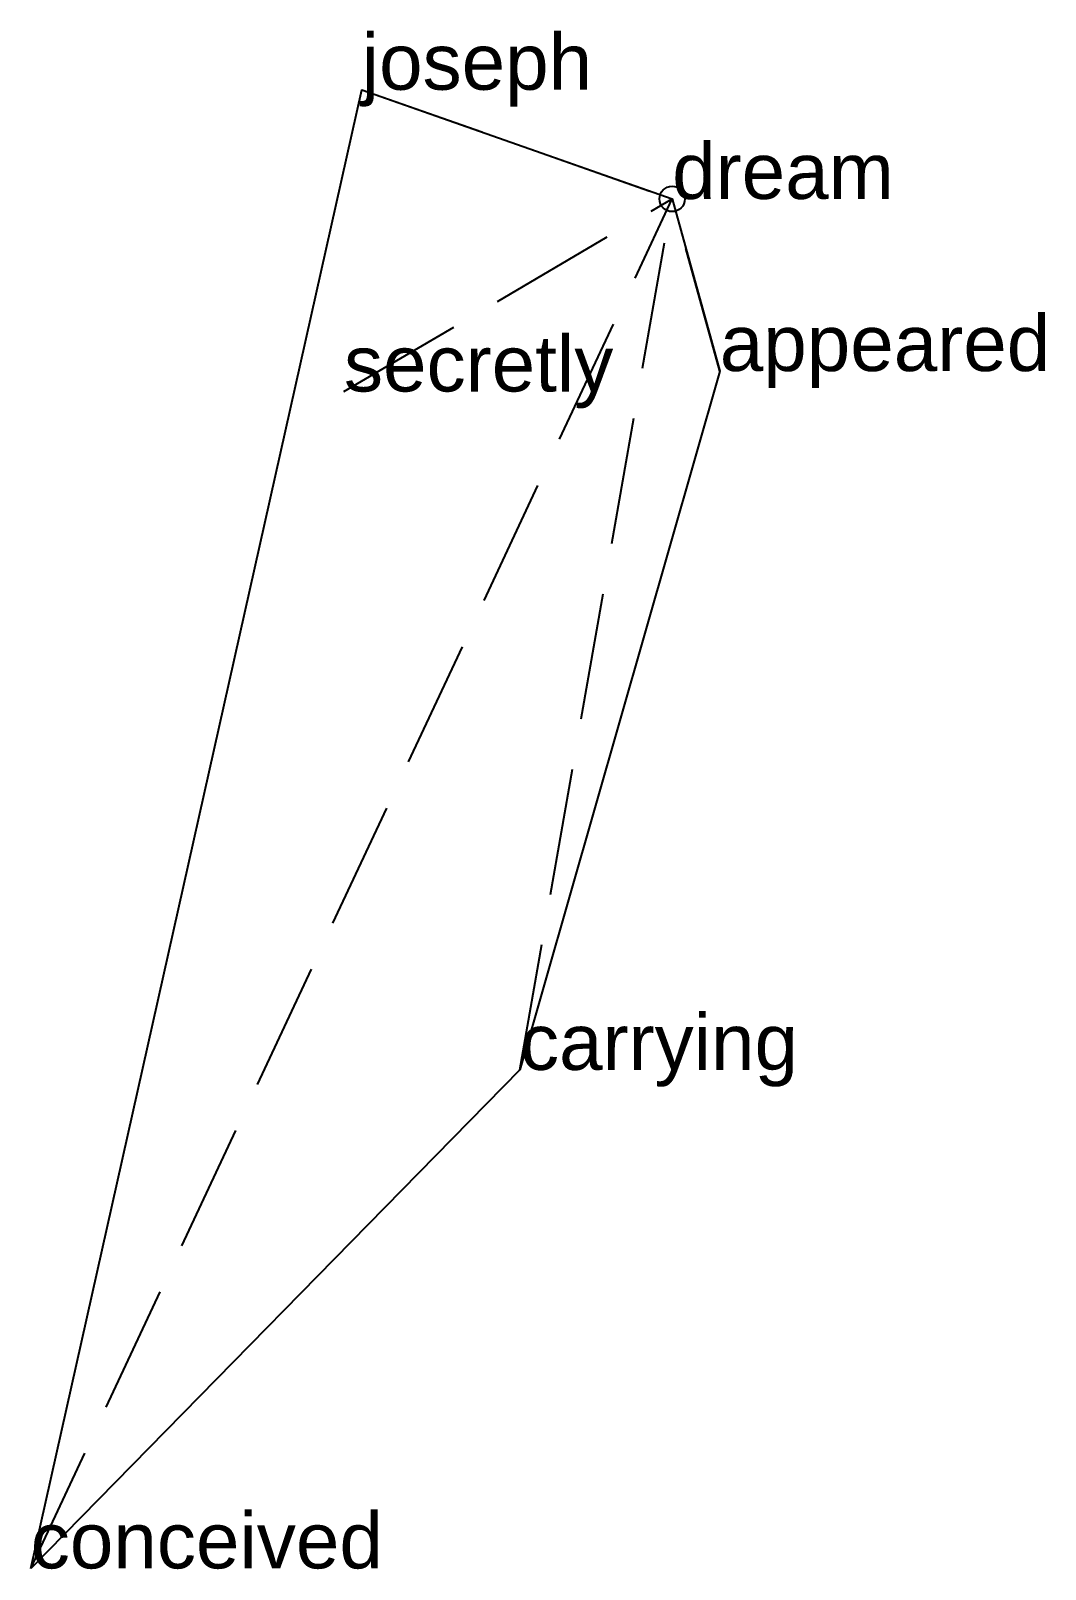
# Model space of a CAD drawing. Extents: x -1.26 to 0.73, y -2.69 to 0.33.
import ezdxf

# ---------------------------------------------------------------- set-up
doc = ezdxf.new("R2010")
doc.units = 0
doc.linetypes.add('DASHED2', pattern=[0.3, 0.25, -0.05])
doc.layers.add('TEXT', color=1, linetype='CONTINUOUS')
doc.styles.get("Standard").update_dxf_attribs({"font": 'arial.ttf'})

msp = doc.modelspace()

# ---------------------------------------------------------------- linework, layer by layer
at = {"linetype": 'DASHED2'}
for p in [(-0.61, 0.2146), (-1.2603, -2.6911), (-0.6449, -0.3784), (-0.2991, -1.7115), (0, 0), (0.0936, -0.3382)]:
    msp.add_line(p, (0, 0), dxfattribs=at)
msp.add_circle((0, 0), 0.025)
at = {"layer": 'OUTLINE', "linetype": 'CONTINUOUS'}
msp.add_polyline3d([(-1.2603, -2.6911, 0), (-0.61, 0.2146, 0), (0, 0, 0), (0.0936, -0.3382, 0), (-0.2991, -1.7115, 0), (-1.2603, -2.6911, 0)], close=True, dxfattribs=at)

# ---------------------------------------------------------------- texts
at = {"layer": 'TEXT'}
for s, p in [('joseph', (-0.61, 0.2146)), ('dream', (0, 0)), ('appeared', (0.0936, -0.3382)), ('secretly', (-0.6449, -0.3784)), ('carrying', (-0.2991, -1.7115)), ('conceived', (-1.2603, -2.6911))]:
    msp.add_text(s, height=0.11, dxfattribs=at).set_placement(p)

doc.saveas('drawing.dxf')
